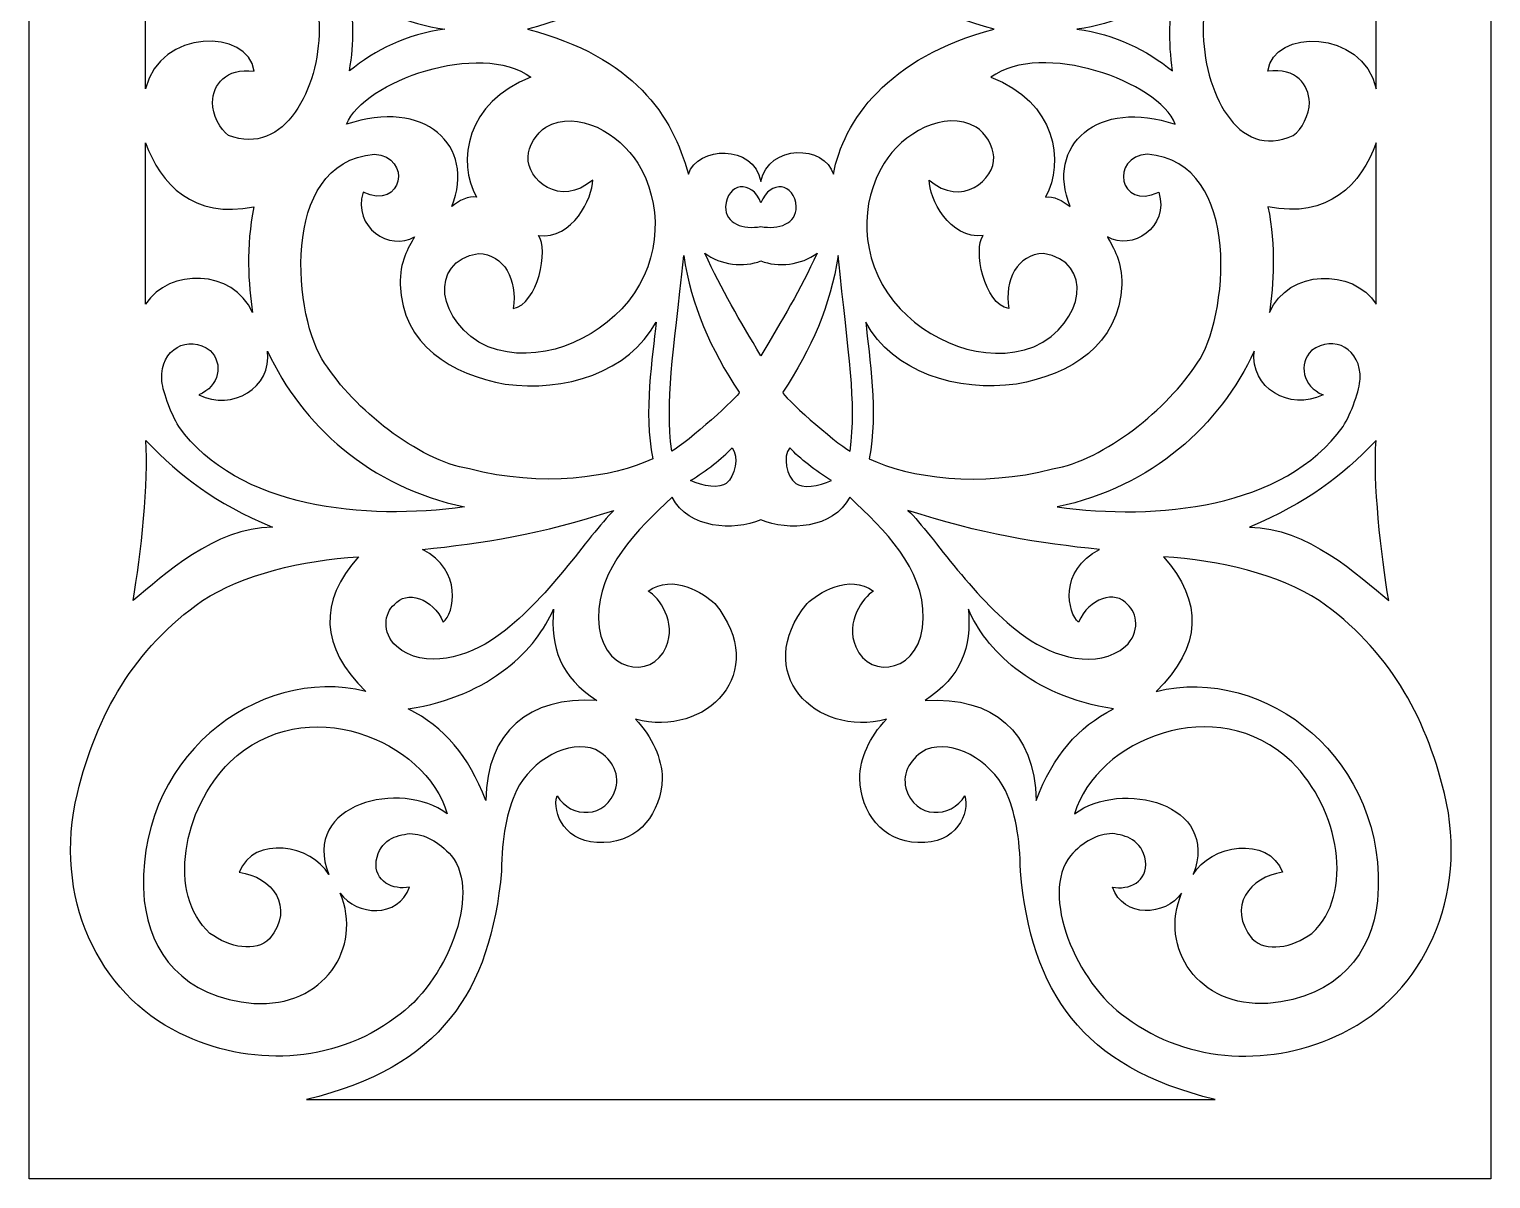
# Model space of a CAD drawing. Header units: millimetres. Extents: x -187 to -30, y -115 to 132.
# Drawn here: x -187.5 to -30.4, y -115.3 to 8.3 of the extents above; entities that cross this region are included whole.
import ezdxf

# ---------------------------------------------------------------- set-up
doc = ezdxf.new("R2010")
doc.units = ezdxf.units.MM
doc.header["$MEASUREMENT"] = 0
doc.layers.add('layer 1', color=7, linetype='Continuous')

msp = doc.modelspace()

# ---------------------------------------------------------------- linework, layer by layer
at = {"layer": 'layer 1'}
msp.add_open_spline([(-187.4942, -115.2779), (-187.4942, -115.2779), (-30.4187, -115.2779), (-30.4187, -115.2779), (-30.4187, -115.2779), (-30.4187, -115.2779), (-30.4187, 131.8722), (-30.4187, 131.8722), (-30.4187, 131.8722), (-30.4187, 131.8722), (-187.4942, 131.8722), (-187.4942, 131.8722), (-187.4942, 131.8722), (-187.4942, 131.8722), (-187.4942, -115.2779), (-187.4942, -115.2779)], degree=3, knots=[0, 0, 0, 0, 0.2, 0.2, 0.2, 0.2, 0.4, 0.4, 0.4, 0.4, 0.6, 0.6, 0.6, 0.6, 1, 1, 1, 1], dxfattribs=at)
at = {"layer": 'layer 1', "color": 7}
for points, knots in [([(-116.6487, 23.8951), (-115.7509, 20.7164), (-109.662, 20.5921), (-108.8572, 24.6554), (-108.8572, 24.6554), (-108.0524, 20.5921), (-102.031, 20.8516), (-101.0657, 23.8951), (-101.0657, 23.8951), (-99.3522, 17.5889), (-95.2655, 11.2937), (-83.7845, 8.2972), (-83.7845, 8.2972), (-95.2655, 5.3006), (-100.0281, -1.603), (-101.0657, -7.3008), (-101.0657, -7.3008), (-101.9635, -4.1221), (-108.0524, -3.9978), (-108.8572, -8.0611), (-108.8572, -8.0611), (-109.662, -3.9978), (-115.6834, -4.2573), (-116.6487, -7.3008), (-116.6487, -7.3008), (-118.3622, -0.9946), (-122.449, 5.3006), (-133.9299, 8.2972), (-133.9299, 8.2972), (-122.449, 11.2937), (-117.6864, 18.1973), (-116.6487, 23.8951)], [0, 0, 0, 0, 0.11111111, 0.11111111, 0.11111111, 0.11111111, 0.22222222, 0.22222222, 0.22222222, 0.22222222, 0.33333333, 0.33333333, 0.33333333, 0.33333333, 0.44444444, 0.44444444, 0.44444444, 0.44444444, 0.55555556, 0.55555556, 0.55555556, 0.55555556, 0.66666667, 0.66666667, 0.66666667, 0.66666667, 0.77777778, 0.77777778, 0.77777778, 0.77777778, 1, 1, 1, 1]), ([(-174.994, 1.9028), (-173.4634, 8.3688), (-163.9339, 8.3688), (-163.3226, 3.7989), (-163.3226, 3.7989), (-166.4589, 4.1345), (-167.7021, 2.3719), (-167.8039, 0.4295), (-167.8039, 0.4295), (-167.8039, -0.8566), (-166.991, -2.5213), (-166.0679, -3.1262), (-166.0679, -3.1262), (-159.9859, -5.4511), (-156.323, 2.0618), (-156.3338, 8.2633), (-156.3338, 8.2633), (-156.3456, 15.1675), (-161.1975, 22.6585), (-166.0679, 19.7204), (-166.0679, 19.7204), (-166.9911, 19.1155), (-167.8039, 17.4508), (-167.8039, 16.1647), (-167.8039, 16.1647), (-167.7021, 14.2222), (-166.4589, 12.4597), (-163.3226, 12.7953), (-163.3226, 12.7953), (-163.9339, 8.2254), (-173.4634, 8.2254), (-174.994, 14.6914), (-174.994, 14.6914), (-174.994, 14.6914), (-174.994, 1.9028), (-174.994, 1.9028)], [0, 0, 0, 0, 0.1, 0.1, 0.1, 0.1, 0.2, 0.2, 0.2, 0.2, 0.3, 0.3, 0.3, 0.3, 0.4, 0.4, 0.4, 0.4, 0.5, 0.5, 0.5, 0.5, 0.6, 0.6, 0.6, 0.6, 0.7, 0.7, 0.7, 0.7, 0.8, 0.8, 0.8, 0.8, 1, 1, 1, 1]), ([(-42.7203, 1.9028), (-44.2509, 8.3688), (-53.7804, 8.3688), (-54.3917, 3.7989), (-54.3917, 3.7989), (-51.2554, 4.1345), (-50.0122, 2.3719), (-49.9105, 0.4295), (-49.9105, 0.4295), (-49.9105, -0.8566), (-50.7233, -2.5213), (-51.6465, -3.1262), (-51.6465, -3.1262), (-57.696, -5.9104), (-61.335, 1.728), (-61.325, 8.3076), (-61.325, 8.3076), (-61.3148, 15.2035), (-56.8555, 22.1633), (-51.6465, 19.7205), (-51.6465, 19.7205), (-50.7232, 19.1156), (-49.9105, 17.4509), (-49.9105, 16.1648), (-49.9105, 16.1648), (-50.0122, 14.2223), (-51.2554, 12.4598), (-54.3917, 12.7954), (-54.3917, 12.7954), (-53.7804, 8.2255), (-44.2509, 8.2255), (-42.7203, 14.6915), (-42.7203, 14.6915), (-42.7203, 14.6915), (-42.7203, 1.9028), (-42.7203, 1.9028)], [0, 0, 0, 0, 0.1, 0.1, 0.1, 0.1, 0.2, 0.2, 0.2, 0.2, 0.3, 0.3, 0.3, 0.3, 0.4, 0.4, 0.4, 0.4, 0.5, 0.5, 0.5, 0.5, 0.6, 0.6, 0.6, 0.6, 0.7, 0.7, 0.7, 0.7, 0.8, 0.8, 0.8, 0.8, 1, 1, 1, 1]), ([(-153.0831, 3.8066), (-150.2777, 6.0852), (-146.9553, 7.7607), (-142.8231, 8.2972), (-142.8231, 8.2972), (-146.9553, 8.8336), (-150.2776, 10.509), (-153.0831, 12.7877), (-153.0831, 12.7877), (-152.6212, 9.4963), (-152.529, 6.98), (-153.0831, 3.8066)], [0, 0, 0, 0, 0.25, 0.25, 0.25, 0.25, 0.5, 0.5, 0.5, 0.5, 1, 1, 1, 1]), ([(-64.6313, 3.8066), (-67.4366, 6.0852), (-70.759, 7.7607), (-74.8912, 8.2972), (-74.8912, 8.2972), (-70.759, 8.8336), (-67.4367, 10.509), (-64.6313, 12.7877), (-64.6313, 12.7877), (-64.8875, 9.7533), (-65.0825, 7.0828), (-64.6313, 3.8066)], [0, 0, 0, 0, 0.25, 0.25, 0.25, 0.25, 0.5, 0.5, 0.5, 0.5, 1, 1, 1, 1]), ([(-133.5709, 3.1289), (-139.0467, 7.1335), (-151.592, 2.6992), (-153.3949, -1.9244), (-153.3949, -1.9244), (-145.0676, 0.9324), (-139.4175, -4.1901), (-142.0879, -10.755), (-142.0879, -10.755), (-141.3212, -10.1594), (-140.255, -9.5751), (-139.4309, -9.7428), (-139.4309, -9.7428), (-141.5355, -5.9904), (-140.5904, 0.4776), (-133.571, 3.129), (-133.571, 3.129), (-133.571, 3.129), (-133.5709, 3.1289), (-133.5709, 3.1289)], [0, 0, 0, 0, 0.16666667, 0.16666667, 0.16666667, 0.16666667, 0.33333333, 0.33333333, 0.33333333, 0.33333333, 0.5, 0.5, 0.5, 0.5, 0.66666667, 0.66666667, 0.66666667, 0.66666667, 1, 1, 1, 1]), ([(-84.1434, 3.1289), (-78.6676, 7.1335), (-66.1223, 2.6992), (-64.3195, -1.9244), (-64.3195, -1.9244), (-72.6467, 0.9324), (-78.2969, -4.1901), (-75.6264, -10.755), (-75.6264, -10.755), (-76.3931, -10.1594), (-77.4594, -9.5751), (-78.2834, -9.7428), (-78.2834, -9.7428), (-76.1788, -5.9904), (-77.1239, 0.4776), (-84.1433, 3.129), (-84.1433, 3.129), (-84.1433, 3.129), (-84.1434, 3.1289), (-84.1434, 3.1289)], [0, 0, 0, 0, 0.16666667, 0.16666667, 0.16666667, 0.16666667, 0.33333333, 0.33333333, 0.33333333, 0.33333333, 0.5, 0.5, 0.5, 0.5, 0.66666667, 0.66666667, 0.66666667, 0.66666667, 1, 1, 1, 1]), ([(-131.9763, -2.2313), (-132.987, -2.8458), (-133.8743, -4.3319), (-133.8743, -5.4101), (-133.8743, -5.4101), (-134.0471, -7.8636), (-130.4247, -10.9358), (-126.9333, -7.9146), (-126.9333, -7.9146), (-126.9333, -9.8378), (-129.1153, -14.329), (-132.7496, -13.8906), (-132.7496, -13.8906), (-131.6312, -15.3064), (-132.8388, -21.2663), (-135.4855, -21.7292), (-135.4855, -21.7292), (-135.0069, -18.6532), (-136.4326, -15.8884), (-139.216, -15.8205), (-139.216, -15.8205), (-144.6625, -16.6411), (-143.6974, -23.2782), (-138.1886, -25.8611), (-138.1886, -25.8611), (-132.8118, -27.8252), (-126.7101, -25.2882), (-123.1048, -20.9525), (-123.1048, -20.9525), (-119.4207, -16.2307), (-119.4947, -10.2934), (-122.096, -6.1094), (-122.096, -6.1094), (-124.0228, -2.9515), (-128.5498, -0.2474), (-131.9763, -2.2313)], [0, 0, 0, 0, 0.1, 0.1, 0.1, 0.1, 0.2, 0.2, 0.2, 0.2, 0.3, 0.3, 0.3, 0.3, 0.4, 0.4, 0.4, 0.4, 0.5, 0.5, 0.5, 0.5, 0.6, 0.6, 0.6, 0.6, 0.7, 0.7, 0.7, 0.7, 0.8, 0.8, 0.8, 0.8, 1, 1, 1, 1]), ([(-85.738, -2.2313), (-84.7274, -2.8458), (-83.84, -4.3319), (-83.84, -5.4101), (-83.84, -5.4101), (-83.6672, -7.8636), (-87.2896, -10.9358), (-90.7811, -7.9146), (-90.7811, -7.9146), (-90.7811, -9.8378), (-88.599, -14.329), (-84.9648, -13.8906), (-84.9648, -13.8906), (-86.0832, -15.3064), (-84.8755, -21.2663), (-82.2288, -21.7292), (-82.2288, -21.7292), (-82.7075, -18.6532), (-81.2817, -15.8884), (-78.4983, -15.8205), (-78.4983, -15.8205), (-73.0518, -16.6411), (-74.017, -23.2782), (-79.5257, -25.8611), (-79.5257, -25.8611), (-84.9026, -27.8252), (-91.0042, -25.2882), (-94.6095, -20.9525), (-94.6095, -20.9525), (-98.2936, -16.2307), (-98.2196, -10.2934), (-95.6183, -6.1094), (-95.6183, -6.1094), (-93.6915, -2.9515), (-89.1645, -0.2474), (-85.738, -2.2313)], [0, 0, 0, 0, 0.1, 0.1, 0.1, 0.1, 0.2, 0.2, 0.2, 0.2, 0.3, 0.3, 0.3, 0.3, 0.4, 0.4, 0.4, 0.4, 0.5, 0.5, 0.5, 0.5, 0.6, 0.6, 0.6, 0.6, 0.7, 0.7, 0.7, 0.7, 0.8, 0.8, 0.8, 0.8, 1, 1, 1, 1]), ([(-174.994, -3.9074), (-174.994, -3.9074), (-174.994, -21.2497), (-174.994, -21.2497), (-174.994, -21.2497), (-172.4516, -17.3597), (-165.601, -17.4648), (-163.4977, -22.1421), (-163.4977, -22.1421), (-163.9397, -19.1444), (-164.2263, -15.0958), (-163.3489, -10.795), (-163.3489, -10.795), (-169.8461, -12.1159), (-173.3838, -8.3643), (-174.994, -3.9073), (-174.994, -3.9073), (-174.994, -3.9073), (-174.994, -3.9074), (-174.994, -3.9074)], [0, 0, 0, 0, 0.16666667, 0.16666667, 0.16666667, 0.16666667, 0.33333333, 0.33333333, 0.33333333, 0.33333333, 0.5, 0.5, 0.5, 0.5, 0.66666667, 0.66666667, 0.66666667, 0.66666667, 1, 1, 1, 1]), ([(-42.7203, -3.9074), (-42.7203, -3.9074), (-42.7203, -21.2497), (-42.7203, -21.2497), (-42.7203, -21.2497), (-45.2628, -17.3597), (-52.1133, -17.4648), (-54.2166, -22.1421), (-54.2166, -22.1421), (-53.7747, -19.1444), (-53.4881, -15.0958), (-54.3654, -10.795), (-54.3654, -10.795), (-47.8682, -12.1159), (-44.3305, -8.3643), (-42.7203, -3.9073), (-42.7203, -3.9073), (-42.7203, -3.9073), (-42.7203, -3.9074), (-42.7203, -3.9074)], [0, 0, 0, 0, 0.16666667, 0.16666667, 0.16666667, 0.16666667, 0.33333333, 0.33333333, 0.33333333, 0.33333333, 0.5, 0.5, 0.5, 0.5, 0.66666667, 0.66666667, 0.66666667, 0.66666667, 1, 1, 1, 1]), ([(-155.7524, -27.5836), (-152.5939, -32.5048), (-145.8099, -38.0025), (-140.1945, -38.9742), (-140.1945, -38.9742), (-132.402, -41.0047), (-124.7965, -39.9096), (-120.4891, -37.8863), (-120.4891, -37.8863), (-121.5009, -32.87), (-120.4756, -26.9249), (-120.1265, -23.1962), (-120.1265, -23.1962), (-123.0212, -28.5899), (-129.9917, -30.7387), (-136.3361, -29.8426), (-136.3361, -29.8426), (-142.0365, -28.8717), (-147.4329, -25.6114), (-147.6293, -19.1495), (-147.6293, -19.1495), (-147.6869, -16.7026), (-146.7629, -15.2011), (-146.0895, -14.0324), (-146.0895, -14.0324), (-148.7161, -15.5864), (-152.777, -13.0005), (-151.6202, -9.2271), (-151.6202, -9.2271), (-147.2874, -11.227), (-146.3434, -5.367), (-150.4021, -5.1422), (-150.4021, -5.1422), (-160.8379, -6.0149), (-158.9984, -23.0617), (-155.7523, -27.5836), (-155.7523, -27.5836), (-155.7523, -27.5836), (-155.7524, -27.5836), (-155.7524, -27.5836)], [0, 0, 0, 0, 0.09090909, 0.09090909, 0.09090909, 0.09090909, 0.18181818, 0.18181818, 0.18181818, 0.18181818, 0.27272727, 0.27272727, 0.27272727, 0.27272727, 0.36363636, 0.36363636, 0.36363636, 0.36363636, 0.45454545, 0.45454545, 0.45454545, 0.45454545, 0.54545455, 0.54545455, 0.54545455, 0.54545455, 0.63636364, 0.63636364, 0.63636364, 0.63636364, 0.72727273, 0.72727273, 0.72727273, 0.72727273, 0.81818182, 0.81818182, 0.81818182, 0.81818182, 1, 1, 1, 1]), ([(-61.9619, -27.5836), (-65.1204, -32.5048), (-71.9045, -38.0025), (-77.5198, -38.9742), (-77.5198, -38.9742), (-85.3124, -41.0047), (-92.9178, -39.9096), (-97.2252, -37.8863), (-97.2252, -37.8863), (-96.2134, -32.87), (-97.2387, -26.9249), (-97.5878, -23.1962), (-97.5878, -23.1962), (-94.6931, -28.5899), (-87.7227, -30.7387), (-81.3782, -29.8426), (-81.3782, -29.8426), (-75.6778, -28.8717), (-70.2814, -25.6114), (-70.0851, -19.1495), (-70.0851, -19.1495), (-70.0274, -16.7026), (-70.9514, -15.2011), (-71.6248, -14.0324), (-71.6248, -14.0324), (-68.9982, -15.5864), (-64.9373, -13.0005), (-66.0941, -9.2271), (-66.0941, -9.2271), (-70.4269, -11.227), (-71.3709, -5.367), (-67.3122, -5.1422), (-67.3122, -5.1422), (-56.8764, -6.0149), (-58.7159, -23.0617), (-61.962, -27.5836), (-61.962, -27.5836), (-61.962, -27.5836), (-61.9619, -27.5836), (-61.9619, -27.5836)], [0, 0, 0, 0, 0.09090909, 0.09090909, 0.09090909, 0.09090909, 0.18181818, 0.18181818, 0.18181818, 0.18181818, 0.27272727, 0.27272727, 0.27272727, 0.27272727, 0.36363636, 0.36363636, 0.36363636, 0.36363636, 0.45454545, 0.45454545, 0.45454545, 0.45454545, 0.54545455, 0.54545455, 0.54545455, 0.54545455, 0.63636364, 0.63636364, 0.63636364, 0.63636364, 0.72727273, 0.72727273, 0.72727273, 0.72727273, 0.81818182, 0.81818182, 0.81818182, 0.81818182, 1, 1, 1, 1]), ([(-105.0625, -10.782), (-105.0204, -12.6295), (-106.9781, -13.2542), (-108.8571, -12.9189), (-108.8571, -12.9189), (-110.7362, -13.2542), (-112.6938, -12.6295), (-112.6518, -10.782), (-112.6518, -10.782), (-112.5137, -8.2294), (-109.84, -7.8116), (-108.8571, -10.3641), (-108.8571, -10.3641), (-107.8743, -7.8116), (-105.2006, -8.2294), (-105.0625, -10.782)], [0, 0, 0, 0, 0.2, 0.2, 0.2, 0.2, 0.4, 0.4, 0.4, 0.4, 0.6, 0.6, 0.6, 0.6, 1, 1, 1, 1]), ([(-117.1551, -16.0247), (-118.2987, -27.1621), (-119.1426, -31.47), (-118.446, -37.0571), (-118.446, -37.0571), (-116.747, -36.1363), (-111.1232, -31.0718), (-111.1966, -30.7269), (-111.1966, -30.7269), (-114.3087, -26.0139), (-116.3172, -21.4737), (-117.1551, -16.0247)], [0, 0, 0, 0, 0.25, 0.25, 0.25, 0.25, 0.5, 0.5, 0.5, 0.5, 1, 1, 1, 1]), ([(-102.8253, -15.7686), (-104.48, -17.069), (-107.0648, -17.3297), (-108.8572, -16.6075), (-108.8572, -16.6075), (-110.6496, -17.3297), (-113.2344, -17.069), (-114.8891, -15.7686), (-114.8891, -15.7686), (-113.0556, -19.784), (-111.1573, -22.9538), (-108.8572, -26.7967), (-108.8572, -26.7967), (-106.5572, -22.9537), (-104.6588, -19.7839), (-102.8253, -15.7686)], [0, 0, 0, 0, 0.2, 0.2, 0.2, 0.2, 0.4, 0.4, 0.4, 0.4, 0.6, 0.6, 0.6, 0.6, 1, 1, 1, 1]), ([(-100.5592, -16.0247), (-99.4156, -27.1621), (-98.5717, -31.47), (-99.2684, -37.0571), (-99.2684, -37.0571), (-100.9674, -36.1363), (-106.5911, -31.0718), (-106.5177, -30.7269), (-106.5177, -30.7269), (-103.4056, -26.0139), (-101.3971, -21.4737), (-100.5592, -16.0247)], [0, 0, 0, 0, 0.25, 0.25, 0.25, 0.25, 0.5, 0.5, 0.5, 0.5, 1, 1, 1, 1]), ([(-173.2454, -29.3163), (-173.2454, -30.3708), (-172.3021, -33.0063), (-171.4214, -34.4125), (-171.4214, -34.4125), (-165.0759, -43.2476), (-151.3425, -44.54), (-140.7043, -43.0515), (-140.7043, -43.0515), (-150.8892, -40.9279), (-158.23, -34.2228), (-161.8789, -26.3181), (-161.8789, -26.3181), (-161.4048, -30.2231), (-165.6555, -32.8046), (-169.2658, -30.9965), (-169.2658, -30.9965), (-167.0483, -30.0862), (-166.6026, -27.6782), (-168.0439, -26.2338), (-168.0439, -26.2338), (-170.417, -24.4592), (-173.422, -26.1048), (-173.2453, -29.3163), (-173.2453, -29.3163), (-173.2453, -29.3163), (-173.2454, -29.3163), (-173.2454, -29.3163)], [0, 0, 0, 0, 0.125, 0.125, 0.125, 0.125, 0.25, 0.25, 0.25, 0.25, 0.375, 0.375, 0.375, 0.375, 0.5, 0.5, 0.5, 0.5, 0.625, 0.625, 0.625, 0.625, 0.75, 0.75, 0.75, 0.75, 1, 1, 1, 1]), ([(-44.469, -29.3163), (-44.469, -30.3708), (-45.4122, -33.0063), (-46.2929, -34.4125), (-46.2929, -34.4125), (-52.6385, -43.2476), (-66.3718, -44.54), (-77.0101, -43.0515), (-77.0101, -43.0515), (-66.8251, -40.9279), (-59.4843, -34.2228), (-55.8354, -26.3181), (-55.8354, -26.3181), (-56.3096, -30.2231), (-52.0588, -32.8046), (-48.4485, -30.9965), (-48.4485, -30.9965), (-50.666, -30.0862), (-51.1118, -27.6782), (-49.6705, -26.2338), (-49.6705, -26.2338), (-47.2973, -24.4592), (-44.2924, -26.1048), (-44.4691, -29.3163), (-44.4691, -29.3163), (-44.4691, -29.3163), (-44.469, -29.3163), (-44.469, -29.3163)], [0, 0, 0, 0, 0.125, 0.125, 0.125, 0.125, 0.25, 0.25, 0.25, 0.25, 0.375, 0.375, 0.375, 0.375, 0.5, 0.5, 0.5, 0.5, 0.625, 0.625, 0.625, 0.625, 0.75, 0.75, 0.75, 0.75, 1, 1, 1, 1]), ([(-176.3346, -53.105), (-173.0434, -50.4146), (-167.568, -45.2673), (-161.3586, -45.2249), (-161.3586, -45.2249), (-167.6711, -42.5459), (-171.1219, -39.862), (-174.9692, -35.922), (-174.9692, -35.922), (-174.6124, -40.2001), (-175.4951, -48.2966), (-176.3346, -53.105)], [0, 0, 0, 0, 0.25, 0.25, 0.25, 0.25, 0.5, 0.5, 0.5, 0.5, 1, 1, 1, 1]), ([(-41.3797, -53.105), (-44.671, -50.4146), (-50.1463, -45.2673), (-56.3557, -45.2249), (-56.3557, -45.2249), (-50.0433, -42.5459), (-46.5924, -39.862), (-42.7451, -35.922), (-42.7451, -35.922), (-43.1019, -40.2001), (-42.2193, -48.2966), (-41.3797, -53.105)], [0, 0, 0, 0, 0.25, 0.25, 0.25, 0.25, 0.5, 0.5, 0.5, 0.5, 1, 1, 1, 1]), ([(-111.951, -36.7068), (-113.0411, -37.8776), (-114.7339, -39.1579), (-116.4267, -40.2191), (-116.4267, -40.2191), (-115.1156, -40.8837), (-113.2111, -41.0758), (-112.5923, -40.5218), (-112.5923, -40.5218), (-111.6112, -39.7874), (-111.1793, -37.6211), (-111.9511, -36.7068), (-111.9511, -36.7068), (-111.9511, -36.7068), (-111.951, -36.7068), (-111.951, -36.7068)], [0, 0, 0, 0, 0.2, 0.2, 0.2, 0.2, 0.4, 0.4, 0.4, 0.4, 0.6, 0.6, 0.6, 0.6, 1, 1, 1, 1]), ([(-105.7634, -36.7068), (-104.6733, -37.8776), (-102.9805, -39.1579), (-101.2876, -40.2191), (-101.2876, -40.2191), (-102.5988, -40.8837), (-104.5033, -41.0758), (-105.122, -40.5218), (-105.122, -40.5218), (-106.1031, -39.7874), (-106.535, -37.6211), (-105.7633, -36.7068), (-105.7633, -36.7068), (-105.7633, -36.7068), (-105.7634, -36.7068), (-105.7634, -36.7068)], [0, 0, 0, 0, 0.2, 0.2, 0.2, 0.2, 0.4, 0.4, 0.4, 0.4, 0.6, 0.6, 0.6, 0.6, 1, 1, 1, 1]), ([(-157.6928, -106.7584), (-143.2631, -103.2961), (-137.923, -95.1287), (-136.7367, -82.1946), (-136.7367, -82.1946), (-136.7184, -78.6867), (-136.171, -75.7313), (-135.1322, -73.5325), (-135.1322, -73.5325), (-133.4943, -70.2504), (-129.4689, -68.0086), (-126.634, -69.1403), (-126.634, -69.1403), (-125.0234, -69.962), (-123.9857, -71.6268), (-124.4457, -73.2932), (-124.4457, -73.2932), (-125.4129, -76.6471), (-129.3188, -76.5809), (-130.7699, -74.1021), (-130.7699, -74.1021), (-131.3308, -75.9349), (-129.9105, -79.3484), (-125.7268, -79.134), (-125.7268, -79.134), (-121.9048, -79.0289), (-119.6043, -75.923), (-119.4703, -72.2511), (-119.4703, -72.2511), (-119.4879, -70.05), (-120.512, -67.8292), (-122.3511, -65.8727), (-122.3511, -65.8727), (-114.7141, -67.9078), (-107.7545, -60.8471), (-113.8198, -53.4328), (-113.8198, -53.4328), (-114.9554, -52.3697), (-118.3323, -50.1442), (-120.973, -52.1194), (-120.973, -52.1194), (-119.7976, -52.7518), (-117.8979, -55.4756), (-119.0476, -58.088), (-119.0476, -58.088), (-120.5447, -61.7851), (-126.2577, -60.8259), (-126.3109, -55.0118), (-126.3109, -55.0118), (-126.3828, -49.6627), (-122.1188, -45.4857), (-118.4104, -42.0178), (-118.4104, -42.0178), (-116.5867, -45.4281), (-111.8171, -45.6547), (-108.8572, -44.454), (-108.8572, -44.454), (-105.8972, -45.6547), (-101.1278, -45.4281), (-99.3041, -42.0178), (-99.3041, -42.0178), (-95.5956, -45.4858), (-91.3315, -49.6627), (-91.4035, -55.0118), (-91.4035, -55.0118), (-91.4567, -60.8259), (-97.1697, -61.7851), (-98.6668, -58.088), (-98.6668, -58.088), (-99.8165, -55.4756), (-97.9168, -52.7518), (-96.7414, -52.1194), (-96.7414, -52.1194), (-99.3821, -50.1442), (-102.759, -52.3697), (-103.8946, -53.4328), (-103.8946, -53.4328), (-109.9599, -60.8471), (-103.0003, -67.9078), (-95.3633, -65.8727), (-95.3633, -65.8727), (-97.2024, -67.8292), (-98.2264, -70.05), (-98.2441, -72.2511), (-98.2441, -72.2511), (-98.1101, -75.923), (-95.8097, -79.0289), (-91.9876, -79.134), (-91.9876, -79.134), (-87.8039, -79.3484), (-86.3837, -75.9349), (-86.9445, -74.1021), (-86.9445, -74.1021), (-88.3956, -76.5809), (-92.3015, -76.6471), (-93.2687, -73.2932), (-93.2687, -73.2932), (-93.7288, -71.6268), (-92.6911, -69.9619), (-91.0804, -69.1403), (-91.0804, -69.1403), (-88.2455, -68.0085), (-84.2202, -70.2503), (-82.5822, -73.5325), (-82.5822, -73.5325), (-81.5434, -75.7313), (-80.996, -78.6867), (-80.9777, -82.1946), (-80.9777, -82.1946), (-79.7914, -95.1287), (-74.4514, -103.2961), (-60.0216, -106.7584), (-60.0216, -106.7584), (-60.0216, -106.7584), (-157.6928, -106.7584), (-157.6928, -106.7584)], [0, 0, 0, 0, 0.03333333, 0.03333333, 0.03333333, 0.03333333, 0.06666667, 0.06666667, 0.06666667, 0.06666667, 0.1, 0.1, 0.1, 0.1, 0.13333333, 0.13333333, 0.13333333, 0.13333333, 0.16666667, 0.16666667, 0.16666667, 0.16666667, 0.2, 0.2, 0.2, 0.2, 0.23333333, 0.23333333, 0.23333333, 0.23333333, 0.26666667, 0.26666667, 0.26666667, 0.26666667, 0.3, 0.3, 0.3, 0.3, 0.33333333, 0.33333333, 0.33333333, 0.33333333, 0.36666667, 0.36666667, 0.36666667, 0.36666667, 0.4, 0.4, 0.4, 0.4, 0.43333333, 0.43333333, 0.43333333, 0.43333333, 0.46666667, 0.46666667, 0.46666667, 0.46666667, 0.5, 0.5, 0.5, 0.5, 0.53333333, 0.53333333, 0.53333333, 0.53333333, 0.56666667, 0.56666667, 0.56666667, 0.56666667, 0.6, 0.6, 0.6, 0.6, 0.63333333, 0.63333333, 0.63333333, 0.63333333, 0.66666667, 0.66666667, 0.66666667, 0.66666667, 0.7, 0.7, 0.7, 0.7, 0.73333333, 0.73333333, 0.73333333, 0.73333333, 0.76666667, 0.76666667, 0.76666667, 0.76666667, 0.8, 0.8, 0.8, 0.8, 0.83333333, 0.83333333, 0.83333333, 0.83333333, 0.86666667, 0.86666667, 0.86666667, 0.86666667, 0.9, 0.9, 0.9, 0.9, 0.93333333, 0.93333333, 0.93333333, 0.93333333, 1, 1, 1, 1]), ([(-124.6581, -43.4305), (-132.3568, -45.9571), (-138.9167, -46.9843), (-145.2435, -47.627), (-145.2435, -47.627), (-140.8229, -49.8676), (-141.8312, -54.5068), (-142.9969, -55.4475), (-142.9969, -55.4475), (-144.1046, -52.8232), (-146.9517, -51.9757), (-148.2538, -53.5516), (-148.2538, -53.5516), (-149.3297, -54.4083), (-149.6378, -56.5821), (-148.0384, -58.0368), (-148.0384, -58.0368), (-145.0225, -60.625), (-140.2233, -59.1551), (-137.3416, -57.048), (-137.3416, -57.048), (-131.8552, -53.2473), (-127.4649, -46.1711), (-124.6581, -43.4306), (-124.6581, -43.4306), (-124.6581, -43.4306), (-124.6581, -43.4305), (-124.6581, -43.4305)], [0, 0, 0, 0, 0.125, 0.125, 0.125, 0.125, 0.25, 0.25, 0.25, 0.25, 0.375, 0.375, 0.375, 0.375, 0.5, 0.5, 0.5, 0.5, 0.625, 0.625, 0.625, 0.625, 0.75, 0.75, 0.75, 0.75, 1, 1, 1, 1]), ([(-93.0563, -43.4305), (-85.3576, -45.9571), (-78.7976, -46.9843), (-72.4708, -47.627), (-72.4708, -47.627), (-76.8914, -49.8676), (-75.8831, -54.5068), (-74.7174, -55.4475), (-74.7174, -55.4475), (-73.6097, -52.8232), (-70.7626, -51.9757), (-69.4606, -53.5516), (-69.4606, -53.5516), (-68.3847, -54.4083), (-68.0766, -56.5821), (-69.6759, -58.0368), (-69.6759, -58.0368), (-72.6918, -60.625), (-77.491, -59.1551), (-80.3727, -57.048), (-80.3727, -57.048), (-85.8591, -53.2473), (-90.2495, -46.1711), (-93.0563, -43.4306), (-93.0563, -43.4306), (-93.0563, -43.4306), (-93.0563, -43.4305), (-93.0563, -43.4305)], [0, 0, 0, 0, 0.125, 0.125, 0.125, 0.125, 0.25, 0.25, 0.25, 0.25, 0.375, 0.375, 0.375, 0.375, 0.5, 0.5, 0.5, 0.5, 0.625, 0.625, 0.625, 0.625, 0.75, 0.75, 0.75, 0.75, 1, 1, 1, 1]), ([(-168.8644, -53.1266), (-176.285, -58.3216), (-180.232, -65.3856), (-182.3203, -73.8526), (-182.3203, -73.8526), (-185.0031, -84.9837), (-180.0691, -95.3451), (-171.3432, -99.6258), (-171.3432, -99.6258), (-163.8685, -103.2927), (-154.8949, -102.9803), (-148.1184, -97.9532), (-148.1184, -97.9532), (-142.7173, -94.2628), (-138.822, -84.6727), (-142.1128, -80.562), (-142.1128, -80.562), (-143.4682, -79.0154), (-145.0881, -78.1992), (-146.6036, -78.176), (-146.6036, -78.176), (-148.1013, -78.331), (-149.7816, -78.8373), (-150.199, -81.0934), (-150.199, -81.0934), (-150.4739, -83.3541), (-148.3648, -84.2642), (-146.6287, -83.9355), (-146.6287, -83.9355), (-147.8266, -87.28), (-152.3036, -87.0645), (-154.0738, -84.5638), (-154.0738, -84.5638), (-151.5909, -90.4765), (-155.8997, -96.9086), (-163.3515, -96.419), (-163.3515, -96.419), (-170.9676, -95.8205), (-174.5246, -90.9378), (-175.1246, -85.3863), (-175.1246, -85.3863), (-176.4091, -70.1909), (-162.9759, -59.9741), (-151.3191, -62.8856), (-151.3191, -62.8856), (-156.2629, -58.1038), (-156.397, -53.212), (-152.1144, -48.4055), (-152.1144, -48.4055), (-158.1381, -48.7761), (-164.5793, -50.3365), (-168.8644, -53.1267), (-168.8644, -53.1267), (-168.8644, -53.1267), (-168.8644, -53.1266), (-168.8644, -53.1266)], [0, 0, 0, 0, 0.06666667, 0.06666667, 0.06666667, 0.06666667, 0.13333333, 0.13333333, 0.13333333, 0.13333333, 0.2, 0.2, 0.2, 0.2, 0.26666667, 0.26666667, 0.26666667, 0.26666667, 0.33333333, 0.33333333, 0.33333333, 0.33333333, 0.4, 0.4, 0.4, 0.4, 0.46666667, 0.46666667, 0.46666667, 0.46666667, 0.53333333, 0.53333333, 0.53333333, 0.53333333, 0.6, 0.6, 0.6, 0.6, 0.66666667, 0.66666667, 0.66666667, 0.66666667, 0.73333333, 0.73333333, 0.73333333, 0.73333333, 0.8, 0.8, 0.8, 0.8, 0.86666667, 0.86666667, 0.86666667, 0.86666667, 1, 1, 1, 1]), ([(-48.85, -53.1266), (-41.4293, -58.3216), (-37.4823, -65.3856), (-35.394, -73.8526), (-35.394, -73.8526), (-32.7112, -84.9837), (-37.6453, -95.3451), (-46.3711, -99.6258), (-46.3711, -99.6258), (-53.8459, -103.2927), (-62.8195, -102.9803), (-69.5959, -97.9532), (-69.5959, -97.9532), (-74.9971, -94.2628), (-78.8923, -84.6727), (-75.6016, -80.562), (-75.6016, -80.562), (-74.2461, -79.0154), (-72.6262, -78.1992), (-71.1107, -78.176), (-71.1107, -78.176), (-69.613, -78.331), (-67.9327, -78.8373), (-67.5153, -81.0934), (-67.5153, -81.0934), (-67.2405, -83.3541), (-69.3495, -84.2642), (-71.0856, -83.9355), (-71.0856, -83.9355), (-69.8878, -87.28), (-65.4108, -87.0645), (-63.6405, -84.5638), (-63.6405, -84.5638), (-66.1234, -90.4765), (-61.8147, -96.9086), (-54.3628, -96.419), (-54.3628, -96.419), (-46.7467, -95.8205), (-43.1898, -90.9378), (-42.5898, -85.3863), (-42.5898, -85.3863), (-41.3052, -70.1909), (-54.7385, -59.9741), (-66.3952, -62.8856), (-66.3952, -62.8856), (-61.4514, -58.1038), (-61.3174, -53.212), (-65.5999, -48.4055), (-65.5999, -48.4055), (-59.5762, -48.7761), (-53.135, -50.3365), (-48.85, -53.1267), (-48.85, -53.1267), (-48.85, -53.1267), (-48.85, -53.1266), (-48.85, -53.1266)], [0, 0, 0, 0, 0.06666667, 0.06666667, 0.06666667, 0.06666667, 0.13333333, 0.13333333, 0.13333333, 0.13333333, 0.2, 0.2, 0.2, 0.2, 0.26666667, 0.26666667, 0.26666667, 0.26666667, 0.33333333, 0.33333333, 0.33333333, 0.33333333, 0.4, 0.4, 0.4, 0.4, 0.46666667, 0.46666667, 0.46666667, 0.46666667, 0.53333333, 0.53333333, 0.53333333, 0.53333333, 0.6, 0.6, 0.6, 0.6, 0.66666667, 0.66666667, 0.66666667, 0.66666667, 0.73333333, 0.73333333, 0.73333333, 0.73333333, 0.8, 0.8, 0.8, 0.8, 0.86666667, 0.86666667, 0.86666667, 0.86666667, 1, 1, 1, 1]), ([(-146.7538, -64.7585), (-142.8487, -66.766), (-140.3122, -69.7509), (-138.4206, -74.6049), (-138.4206, -74.6049), (-138.3204, -67.1944), (-133.7991, -63.4294), (-126.491, -63.8582), (-126.491, -63.8582), (-130.4298, -61.3115), (-131.5003, -58.1273), (-131.1537, -54.0616), (-131.1537, -54.0616), (-132.9673, -58.2617), (-137.7792, -63.3805), (-146.7539, -64.7585), (-146.7539, -64.7585), (-146.7539, -64.7585), (-146.7538, -64.7585), (-146.7538, -64.7585)], [0, 0, 0, 0, 0.16666667, 0.16666667, 0.16666667, 0.16666667, 0.33333333, 0.33333333, 0.33333333, 0.33333333, 0.5, 0.5, 0.5, 0.5, 0.66666667, 0.66666667, 0.66666667, 0.66666667, 1, 1, 1, 1]), ([(-70.9605, -64.7585), (-74.8657, -66.766), (-77.4022, -69.7509), (-79.2937, -74.6049), (-79.2937, -74.6049), (-79.3939, -67.1944), (-83.9152, -63.4294), (-91.2233, -63.8582), (-91.2233, -63.8582), (-87.2846, -61.3115), (-86.214, -58.1273), (-86.5607, -54.0616), (-86.5607, -54.0616), (-84.747, -58.2617), (-79.9351, -63.3805), (-70.9604, -64.7585), (-70.9604, -64.7585), (-70.9604, -64.7585), (-70.9605, -64.7585), (-70.9605, -64.7585)], [0, 0, 0, 0, 0.16666667, 0.16666667, 0.16666667, 0.16666667, 0.33333333, 0.33333333, 0.33333333, 0.33333333, 0.5, 0.5, 0.5, 0.5, 0.66666667, 0.66666667, 0.66666667, 0.66666667, 1, 1, 1, 1]), ([(-165.915, -70.4735), (-171.0212, -75.5282), (-172.6899, -84.6762), (-168.0768, -88.8967), (-168.0768, -88.8967), (-165.935, -90.4338), (-163.1777, -90.9729), (-161.6612, -89.489), (-161.6612, -89.489), (-158.8863, -86.0332), (-161.4121, -82.8211), (-164.9237, -82.3219), (-164.9237, -82.3219), (-163.3623, -78.2978), (-157.12, -79.3926), (-155.303, -82.5627), (-155.303, -82.5627), (-158.3175, -74.93), (-147.5471, -72.3175), (-142.5716, -76.0395), (-142.5716, -76.0395), (-144.8622, -68.0986), (-157.8443, -62.7236), (-165.915, -70.4734), (-165.915, -70.4734), (-165.915, -70.4734), (-165.915, -70.4735), (-165.915, -70.4735)], [0, 0, 0, 0, 0.125, 0.125, 0.125, 0.125, 0.25, 0.25, 0.25, 0.25, 0.375, 0.375, 0.375, 0.375, 0.5, 0.5, 0.5, 0.5, 0.625, 0.625, 0.625, 0.625, 0.75, 0.75, 0.75, 0.75, 1, 1, 1, 1]), ([(-51.7993, -70.4735), (-46.6931, -75.5282), (-45.0244, -84.6762), (-49.6375, -88.8967), (-49.6375, -88.8967), (-51.7794, -90.4338), (-54.5366, -90.9729), (-56.0531, -89.489), (-56.0531, -89.489), (-58.828, -86.0332), (-56.3023, -82.8211), (-52.7906, -82.3219), (-52.7906, -82.3219), (-54.352, -78.2978), (-60.5943, -79.3926), (-62.4113, -82.5627), (-62.4113, -82.5627), (-59.3968, -74.93), (-70.1672, -72.3175), (-75.1427, -76.0395), (-75.1427, -76.0395), (-72.8521, -68.0986), (-59.8701, -62.7236), (-51.7993, -70.4734), (-51.7993, -70.4734), (-51.7993, -70.4734), (-51.7993, -70.4735), (-51.7993, -70.4735)], [0, 0, 0, 0, 0.125, 0.125, 0.125, 0.125, 0.25, 0.25, 0.25, 0.25, 0.375, 0.375, 0.375, 0.375, 0.5, 0.5, 0.5, 0.5, 0.625, 0.625, 0.625, 0.625, 0.75, 0.75, 0.75, 0.75, 1, 1, 1, 1])]:
    msp.add_open_spline(points, degree=3, knots=knots, dxfattribs=at)

doc.saveas('drawing.dxf')
